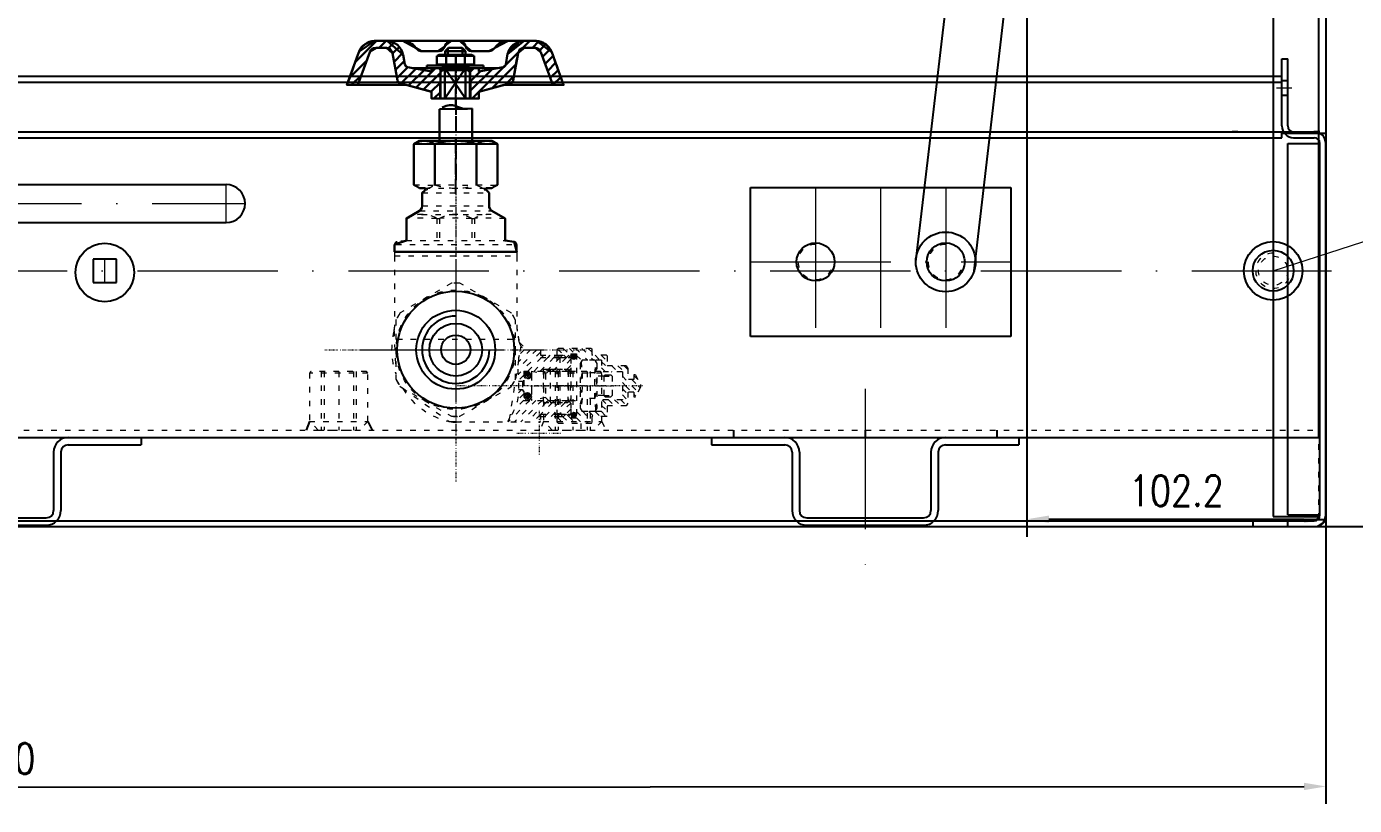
# Model space of a CAD drawing. Header units: millimetres. Extents: x 13152 to 36426, y -6229 to 13228.
# Drawn here: x 30250.9 to 30704.9, y 10513.2 to 10779.5 of the extents above; entities that cross this region are included whole.
import ezdxf

# ---------------------------------------------------------------- set-up
doc = ezdxf.new("R2010")
doc.units = ezdxf.units.MM
doc.header["$LTSCALE"] = 4
for name, pattern in [('ACAD_ISO03W100', [1.18, 0.47, -0.71]), ('ACAD_ISO10W100', [18, 12, -3, 0, -3]), ('CENTERX2', [101.6, 63.5, -12.7, 12.7, -12.7])]:
    doc.linetypes.add(name, pattern=pattern)
doc.layers.add('1', color=12, linetype='Continuous')
doc.layers.add('标注、文本', color=3, linetype='Continuous', lineweight=25)
doc.layers.add('铁心', color=3, linetype='Continuous', lineweight=0)
doc.styles.add('TH_GBDIM', font='romans.shx', dxfattribs={"width": 0.8, "bigfont": 'gbcbig.shx'})
doc.dimstyles.new('TH_GBDIM1', dxfattribs={"dimscale": 3, "dimtxt": 3.5, "dimasz": 2.5, "dimexe": 2, "dimexo": 0, "dimgap": 1.5, "dimtad": 1, "dimdec": 1, "dimzin": 0, "dimdsep": 46, "dimtxsty": 'TH_GBDIM', "dimcen": 2.5, "dimclrd": 3, "dimclre": 256, "dimclrt": 2, "dimadec": 0, "dimazin": 0, "dimtfac": 0.714286, "dimtdec": 1, "dimtmove": 0, "dimatfit": 3, "dimfxl": 0, "dimtzin": 0, "dimlwd": -1, "dimlwe": -1, "dimarcsym": 0})

# ---------------------------------------------------------------- blocks, each defined once
blk = doc.blocks.new('*D306')
at = {"layer": 'Defpoints', "color": 0}
for p in [(29780.12, 10612.02), (30695.12, 10612.52), (30695.17, 10519.7)]:
    blk.add_point(p, dxfattribs=at)
at = {"layer": '标注、文本'}
for p, q in [((29780.12, 10612.02), (29780.17, 10513.2)), ((30695.12, 10612.52), (30695.17, 10513.7))]:
    blk.add_line(p, q, dxfattribs=at)
at = {"layer": '标注、文本', "color": 3}
blk.add_line((29787.67, 10519.2), (30687.67, 10519.7), dxfattribs=at)
for points in [[(29787.67, 10520.45), (29787.67, 10517.95), (29780.17, 10519.2)], [(30687.67, 10520.95), (30687.67, 10518.45), (30695.17, 10519.7)]]:
    blk.add_solid(points, dxfattribs=at)
at = {"layer": '标注、文本', "color": 2, "insert": (30237.66, 10529.2), "char_height": 10.5, "attachment_point": 5, "rotation": 0.0313, "style": 'TH_GBDIM'}
blk.add_mtext('915.0', dxfattribs=at)
blk = doc.blocks.new('*D313')
at = {"layer": 'Defpoints', "color": 0}
for p in [(30592.95, 10887.19), (30695.12, 10887.19), (30695.12, 10611.06)]:
    blk.add_point(p, dxfattribs=at)
at = {"layer": '标注、文本'}
for p, q in [((30592.95, 10887.19), (30592.95, 10605.06)), ((30695.12, 10887.19), (30695.12, 10605.06))]:
    blk.add_line(p, q, dxfattribs=at)
at = {"layer": '标注、文本', "color": 3}
blk.add_line((30600.45, 10611.06), (30687.62, 10611.06), dxfattribs=at)
for points in [[(30600.45, 10612.31), (30600.45, 10609.81), (30592.95, 10611.06)], [(30687.62, 10612.31), (30687.62, 10609.81), (30695.12, 10611.06)]]:
    blk.add_solid(points, dxfattribs=at)
at = {"layer": '标注、文本', "color": 2, "insert": (30644.03, 10620.81), "char_height": 10.5, "attachment_point": 5, "style": 'TH_GBDIM'}
blk.add_mtext('102.2', dxfattribs=at)
blk = doc.blocks.new('*D316')
at = {"layer": 'Defpoints', "color": 0}
for p in [(30632.33, 10945.49), (30632.33, 10608.52), (30773.84, 10608.52)]:
    blk.add_point(p, dxfattribs=at)
at = {"layer": '标注、文本'}
for p, q in [((30632.33, 10945.49), (30779.84, 10945.49)), ((30632.33, 10608.52), (30779.84, 10608.52))]:
    blk.add_line(p, q, dxfattribs=at)
at = {"layer": '标注、文本', "color": 3}
blk.add_line((30773.84, 10937.99), (30773.84, 10616.02), dxfattribs=at)
for points in [[(30772.59, 10937.99), (30775.09, 10937.99), (30773.84, 10945.49)], [(30772.59, 10616.02), (30775.09, 10616.02), (30773.84, 10608.52)]]:
    blk.add_solid(points, dxfattribs=at)
at = {"layer": '标注、文本', "color": 2, "insert": (30764.09, 10777.01), "char_height": 10.5, "attachment_point": 5, "rotation": 90, "style": 'TH_GBDIM'}
blk.add_mtext('337.0', dxfattribs=at)

msp = doc.modelspace()

# ---------------------------------------------------------------- linework, layer by layer
at = {"layer": '1', "color": 1, "linetype": 'CENTERX2', "lineweight": -3, "ltscale": 0.1}
for p, q in [((30397.61, 10766.88), (30397.61, 10769.97)), ((30397.61, 10769.97), (30397.61, 10763.7)), ((30397.61, 10766.07), (30397.61, 10766.18)), ((30397.61, 10759.72), (30397.61, 10765.36)), ((30397.61, 10763.01), (30397.61, 10762.87)), ((30397.61, 10762.18), (30397.61, 10756.54)), ((30397.61, 10758.89), (30397.61, 10759.02)), ((30397.61, 10752.56), (30397.61, 10758.2)), ((30397.61, 10755.82), (30397.61, 10755.71)), ((30397.61, 10755.02), (30397.61, 10749.38)), ((30397.61, 10754.71), (30397.61, 10750.35)), ((30397.61, 10751.73), (30397.61, 10751.84)), ((30397.61, 10749.65), (30397.61, 10749.54)), ((30397.61, 10748.82), (30397.61, 10743.19)), ((30397.61, 10742.49), (30397.61, 10742.36)), ((30397.61, 10741.67), (30397.61, 10737.3)), ((30397.61, 10736.11), (30397.61, 10741.17)), ((30397.61, 10737.05), (30397.61, 10734.15)), ((30397.61, 10735.28), (30397.61, 10735.42)), ((30397.61, 10728.95), (30397.61, 10734.59)), ((30397.61, 10733.43), (30397.61, 10733.32)), ((30397.61, 10732.63), (30397.61, 10726.96)), ((30397.61, 10728.12), (30397.61, 10728.23)), ((30397.61, 10722.34), (30397.61, 10727.4))]:
    msp.add_line(p, q, dxfattribs=at)
at = {"layer": '1', "color": 2, "linetype": 'ACAD_ISO03W100', "lineweight": 13, "ltscale": 0.1}
for p, q in [((30397.61, 10726.27), (30397.61, 10726.16)), ((30397.61, 10725.44), (30397.61, 10719.8)), ((30397.62, 10725.49), (30397.62, 10722.01)), ((30397.62, 10721.32), (30397.62, 10721.18)), ((30397.62, 10720.49), (30397.62, 10714.85)), ((30397.61, 10719.11), (30397.61, 10718.97)), ((30397.61, 10718.28), (30397.61, 10712.64)), ((30397.61, 10711.92), (30397.61, 10711.81)), ((30397.61, 10711.12), (30397.61, 10705.45)), ((30397.62, 10714.13), (30397.62, 10714.02)), ((30397.62, 10713.33), (30397.62, 10707.66)), ((30397.62, 10706.97), (30397.62, 10706.86)), ((30397.61, 10704.76), (30397.61, 10704.65)), ((30397.61, 10703.93), (30397.61, 10701.03)), ((30397.62, 10706.14), (30397.62, 10700.5)), ((30397.62, 10699.81), (30397.62, 10699.68)), ((30397.62, 10698.98), (30397.62, 10693.35)), ((30397.62, 10692.63), (30397.62, 10692.52)), ((30397.62, 10691.82), (30397.62, 10686.16)), ((30397.62, 10685.47), (30397.62, 10685.36)), ((30397.62, 10684.64), (30397.62, 10679)), ((30397.62, 10678.31), (30397.62, 10678.17)), ((30397.62, 10677.48), (30397.62, 10671.84)), ((30397.62, 10671.12), (30397.62, 10671.01)), ((30397.62, 10670.32), (30397.62, 10664.65)), ((30352.92, 10669.02), (30357.42, 10669.02)), ((30358.11, 10669.02), (30358.22, 10669.02)), ((30358.94, 10669.02), (30364.58, 10669.02)), ((30365.3, 10669.02), (30365.41, 10669.02)), ((30366.1, 10669.02), (30371.74, 10669.02)), ((30372.46, 10669.02), (30372.57, 10669.02)), ((30373.29, 10669.02), (30378.93, 10669.02)), ((30379.62, 10669.02), (30379.73, 10669.02)), ((30380.45, 10669.02), (30386.09, 10669.02)), ((30386.81, 10669.02), (30386.92, 10669.02)), ((30387.61, 10669.02), (30393.25, 10669.02)), ((30393.97, 10669.02), (30394.08, 10669.02)), ((30394.8, 10669.02), (30400.43, 10669.02)), ((30401.13, 10669.02), (30401.24, 10669.02)), ((30401.96, 10669.02), (30407.59, 10669.02)), ((30408.31, 10669.02), (30408.42, 10669.02)), ((30409.11, 10669.02), (30414.75, 10669.02)), ((30415.47, 10669.02), (30415.58, 10669.02)), ((30416.3, 10669.02), (30421.94, 10669.02)), ((30422.22, 10669.02), (30426.58, 10669.02)), ((30422.63, 10669.02), (30422.74, 10669.02)), ((30423.46, 10669.02), (30429.1, 10669.02)), ((30429.82, 10669.02), (30429.93, 10669.02)), ((30430.62, 10669.02), (30436.26, 10669.02)), ((30436.98, 10669.02), (30437.09, 10669.02)), ((30437.81, 10669.02), (30442.31, 10669.02)), ((30397.62, 10663.96), (30397.62, 10663.85)), ((30397.62, 10663.13), (30397.62, 10657.49)), ((30397.62, 10656.8), (30397.62, 10656.66)), ((30401.24, 10656.66), (30397.62, 10656.66)), ((30402.07, 10656.66), (30401.96, 10656.66)), ((30408.42, 10656.66), (30402.78, 10656.66)), ((30409.23, 10656.66), (30409.11, 10656.66)), ((30415.58, 10656.66), (30409.94, 10656.66)), ((30416.41, 10656.66), (30416.27, 10656.66)), ((30422.74, 10656.66), (30417.1, 10656.66)), ((30423.02, 10656.66), (30429.4, 10656.66)), ((30423.57, 10656.66), (30423.46, 10656.66)), ((30429.93, 10656.66), (30424.29, 10656.66)), ((30430.12, 10656.66), (30430.23, 10656.66)), ((30430.73, 10656.66), (30430.62, 10656.66)), ((30434.6, 10656.66), (30430.81, 10656.66)), ((30430.92, 10656.66), (30436.56, 10656.66)), ((30437.09, 10656.66), (30431.45, 10656.66)), ((30435.43, 10656.66), (30435.32, 10656.66)), ((30441.79, 10656.66), (30436.15, 10656.66)), ((30437.28, 10656.66), (30437.39, 10656.66)), ((30437.92, 10656.66), (30437.78, 10656.66)), ((30438.11, 10656.66), (30443.75, 10656.66)), ((30442.26, 10656.66), (30438.61, 10656.66)), ((30442.62, 10656.66), (30442.48, 10656.66)), ((30448.95, 10656.66), (30443.31, 10656.66)), ((30444.44, 10656.66), (30444.58, 10656.66)), ((30445.27, 10656.66), (30451.66, 10656.66)), ((30449.78, 10656.66), (30449.67, 10656.66)), ((30456.11, 10656.66), (30450.47, 10656.66)), ((30456.94, 10656.66), (30456.83, 10656.66)), ((30461.44, 10656.66), (30457.66, 10656.66)), ((30397.62, 10655.97), (30397.62, 10650.33)), ((30397.62, 10649.61), (30397.62, 10649.5)), ((30397.62, 10648.81), (30397.62, 10643.15)), ((30426.12, 10648.12), (30426.12, 10644.86)), ((30426.12, 10644.17), (30426.12, 10644.06)), ((30426.12, 10643.34), (30426.12, 10637.7)), ((30397.62, 10642.45), (30397.62, 10642.34)), ((30397.62, 10641.62), (30397.62, 10635.99)), ((30418.51, 10640.52), (30421.75, 10640.52)), ((30422.47, 10640.52), (30422.58, 10640.52)), ((30423.3, 10640.52), (30428.93, 10640.52)), ((30429.63, 10640.52), (30429.76, 10640.52)), ((30430.46, 10640.52), (30433.72, 10640.52)), ((30397.62, 10635.29), (30397.62, 10635.16)), ((30397.62, 10634.47), (30397.62, 10628.83)), ((30426.12, 10637.01), (30426.12, 10636.87)), ((30426.12, 10636.18), (30426.12, 10632.92)), ((30397.62, 10628.11), (30397.62, 10628)), ((30397.62, 10627.28), (30397.62, 10623.8))]:
    msp.add_line(p, q, dxfattribs=at)
at = {"layer": '标注、文本'}
for p, q in [((30677.12, 11490.52), (30677.12, 10612.02)), ((30692.62, 11491.02), (30692.62, 10639.02)), ((30695.12, 11491.02), (30695.12, 10612.02)), ((30554.94, 10699.04), (30582.95, 10937.19)), ((30574.9, 10696.02), (30602.95, 10937.19)), ((30680.12, 10768.52), (30682.12, 10768.52)), ((30680.12, 10745.52), (30680.12, 10768.52)), ((30682.12, 10745.52), (30682.12, 10768.52)), ((29795.12, 10762.52), (30680.12, 10762.52)), ((30110.12, 10762.52), (30365.12, 10762.52)), ((30680.12, 10761.02), (30682.12, 10761.02)), ((29795.12, 10760.52), (30680.12, 10760.52)), ((30680.12, 10756.02), (30682.12, 10756.02)), ((29790.12, 10743.52), (30685.12, 10743.52)), ((29795.12, 10743.52), (30680.12, 10743.52)), ((30665.08, 10743.52), (30663.08, 10743.52)), ((30680.12, 10741.52), (30680.12, 10743.52)), ((30680.12, 10743.01), (30695.12, 10743.01)), ((30684.12, 10743.52), (30691.12, 10743.52)), ((30693.08, 10743.52), (30691.08, 10743.52)), ((29795.12, 10741.52), (30680.12, 10741.52)), ((30682.12, 10612.52), (30682.12, 10739.52)), ((30682.12, 10739.52), (30693.12, 10739.52)), ((30684.12, 10741.52), (30691.12, 10741.52)), ((30693.12, 10612.52), (30693.12, 10739.52)), ((30695.12, 10612.52), (30695.12, 10739.52)), ((30156.12, 10725.49), (30319.12, 10725.49)), ((30498.4, 10724.54), (30587.4, 10724.54)), ((30498.4, 10673.54), (30498.4, 10724.54)), ((30587.4, 10724.54), (30587.4, 10673.54)), ((30156.12, 10712.49), (30319.12, 10712.49)), ((30273.62, 10700.02), (30273.62, 10692.02)), ((30281.62, 10700.02), (30273.62, 10700.02)), ((30281.62, 10692.02), (30281.62, 10700.02)), ((30273.62, 10692.02), (30281.62, 10692.02)), ((30587.4, 10673.54), (30498.4, 10673.54)), ((30347.62, 10644.52), (30346.43, 10641.52)), ((30367.62, 10644.52), (30369.01, 10641.52)), ((29782.62, 10639.02), (30692.62, 10639.02)), ((30265.12, 10639.02), (30290.12, 10639.02)), ((30290.12, 10639.02), (30290.12, 10636.52)), ((30485.12, 10639.02), (30510.12, 10639.02)), ((30485.12, 10639.02), (30485.12, 10636.52)), ((30492.62, 10641.52), (30492.62, 10639.02)), ((30537.62, 10641.52), (30537.62, 10639.02)), ((30565.12, 10639.02), (30590.12, 10639.02)), ((30582.62, 10641.52), (30582.62, 10639.02)), ((30590.12, 10639.02), (30590.12, 10636.52)), ((30260.12, 10634.02), (30260.12, 10614.02)), ((30262.62, 10634.02), (30262.62, 10614.02)), ((30265.12, 10636.52), (30290.12, 10636.52)), ((30485.12, 10636.52), (30510.12, 10636.52)), ((30512.62, 10634.02), (30512.62, 10614.02)), ((30515.12, 10634.02), (30515.12, 10614.02)), ((30560.12, 10634.02), (30560.12, 10614.02)), ((30562.62, 10634.02), (30562.62, 10614.02)), ((30565.12, 10636.52), (30590.12, 10636.52)), ((30217.62, 10611.52), (30257.62, 10611.52)), ((30517.62, 10611.52), (30557.62, 10611.52)), ((30670.12, 10611.02), (30691.62, 10611.02)), ((30670.12, 10611.02), (30670.12, 10608.52)), ((30670.12, 10611.02), (30694.97, 10611.02)), ((30677.12, 10612.02), (30692.62, 10612.02)), ((30682.12, 10612.52), (30693.12, 10612.52)), ((29784.12, 10610.52), (30691.12, 10610.52)), ((29784.12, 10608.52), (30691.12, 10608.52)), ((29805.12, 10608.52), (30670.12, 10608.52)), ((30217.62, 10609.02), (30257.62, 10609.02)), ((30517.62, 10609.02), (30557.62, 10609.02)), ((30670.12, 10608.52), (30691.62, 10608.52)), ((30670.12, 10608.52), (30691.62, 10608.52)), ((30682.12, 10608.52), (30682.12, 10610.52))]:
    msp.add_line(p, q, dxfattribs=at)
at = {"layer": '标注、文本', "color": 2, "linetype": 'ACAD_ISO03W100', "lineweight": 18}
for p, q in [((30692.62, 11491.02), (30692.62, 10612.02)), ((30348.12, 10661.52), (30347.62, 10661.02)), ((30347.62, 10661.02), (30347.62, 10644.52)), ((30367.62, 10661.02), (30347.62, 10661.02)), ((30367.12, 10661.52), (30348.12, 10661.52)), ((30351.62, 10661.52), (30351.62, 10641.52)), ((30352.62, 10661.52), (30352.62, 10641.52)), ((30357.62, 10661.52), (30357.62, 10641.52)), ((30362.62, 10661.52), (30362.62, 10641.52)), ((30363.62, 10661.52), (30363.62, 10641.52)), ((30367.62, 10661.02), (30367.12, 10661.52)), ((30367.62, 10644.52), (30367.62, 10661.02)), ((30350.62, 10641.52), (30347.62, 10644.52)), ((30347.62, 10644.52), (30367.62, 10644.52)), ((30367.62, 10644.52), (30364.62, 10641.52)), ((29782.62, 10641.52), (30692.62, 10641.52)), ((30350.62, 10641.52), (30364.62, 10641.52))]:
    msp.add_line(p, q, dxfattribs=at)
at = {"layer": '标注、文本', "color": 4, "lineweight": 30}
for p, q in [((30370.55, 10774.59), (30363.25, 10767.29)), ((30369.94, 10774.59), (30380.45, 10774.59)), ((30373.81, 10774.59), (30371.49, 10772.27)), ((30380.45, 10774.59), (30415.61, 10774.59)), ((30396.18, 10774.59), (30397.48, 10774.59)), ((30396.18, 10774.59), (30398.78, 10774.59)), ((30398.78, 10774.59), (30397.48, 10774.59)), ((30419.45, 10774.37), (30415.42, 10770.36)), ((30424.98, 10774.59), (30415.61, 10774.59)), ((30422.94, 10774.59), (30420.5, 10772.16)), ((30426.09, 10774.48), (30423.9, 10772.27)), ((30364.53, 10770.77), (30360.43, 10759.55)), ((30368.2, 10770.75), (30364.11, 10759.55)), ((30370.39, 10772.27), (30373.73, 10772.27)), ((30376.5, 10773.98), (30374.62, 10772.1)), ((30378.35, 10772.57), (30376.03, 10770.25)), ((30376.03, 10770.36), (30377.66, 10761.04)), ((30379.48, 10770.44), (30376.52, 10767.48)), ((30379.65, 10769.81), (30380.23, 10766.54)), ((30391.67, 10771.1), (30385.98, 10771.1)), ((30402.31, 10769.86), (30392.72, 10769.86)), ((30395.13, 10772.27), (30393.97, 10771.13)), ((30393.97, 10771.13), (30400.93, 10771.13)), ((30393.97, 10771.13), (30393.97, 10769.86)), ((30394.91, 10772.04), (30394.91, 10769.86)), ((30395.13, 10772.27), (30399.77, 10772.27)), ((30399.77, 10772.27), (30400.93, 10771.13)), ((30399.99, 10772.04), (30399.99, 10769.86)), ((30400.93, 10771.13), (30400.93, 10769.86)), ((30403.25, 10771.1), (30408.95, 10771.1)), ((30419.01, 10770.66), (30414.67, 10766.32)), ((30415.36, 10770.17), (30414.73, 10766.54)), ((30418.93, 10770.36), (30417.3, 10761.04)), ((30428.38, 10773.48), (30426.34, 10771.44)), ((30426.75, 10770.75), (30430.81, 10759.55)), ((30429.96, 10771.77), (30427.33, 10769.14)), ((30430.43, 10770.77), (30434.52, 10759.55)), ((30367.18, 10767.95), (30361.37, 10762.15)), ((30380.01, 10767.68), (30377.02, 10764.69)), ((30381.22, 10765.6), (30377.52, 10761.9)), ((30381.17, 10765.6), (30389.38, 10764.17)), ((30382.74, 10765.33), (30412.16, 10765.33)), ((30390.76, 10765.33), (30384.07, 10758.64)), ((30387.8, 10766.16), (30392.72, 10766.16)), ((30387.8, 10766.16), (30387.8, 10765.33)), ((30389.38, 10765.33), (30389.38, 10764.17)), ((30391.12, 10769.45), (30391.12, 10766.6)), ((30392.92, 10765.44), (30392.03, 10764.58)), ((30392.42, 10765.33), (30392.34, 10754.91)), ((30393.91, 10765.33), (30392.47, 10763.97)), ((30402.31, 10766.16), (30392.72, 10766.16)), ((30393.91, 10765.33), (30400.99, 10765.33)), ((30401.01, 10765.33), (30393.91, 10765.33)), ((30393.91, 10765.33), (30393.91, 10754.91)), ((30400.99, 10765.33), (30393.91, 10754.91)), ((30393.91, 10765.33), (30401.01, 10754.91)), ((30394.33, 10769.45), (30394.33, 10766.6)), ((30394.91, 10766.46), (30394.91, 10766.16)), ((30400.71, 10769.45), (30400.71, 10766.6)), ((30400.99, 10765.33), (30402.42, 10763.97)), ((30401.01, 10765.33), (30401.01, 10754.91)), ((30407.12, 10766.16), (30402.23, 10766.16)), ((30402.51, 10765.33), (30402.62, 10754.91)), ((30403.86, 10765.33), (30402.54, 10764)), ((30414.03, 10765.69), (30403.25, 10754.91)), ((30403.92, 10769.45), (30403.92, 10766.6)), ((30413.79, 10765.6), (30405.58, 10764.17)), ((30405.58, 10765.33), (30405.58, 10764.17)), ((30407.12, 10766.16), (30407.12, 10765.33)), ((30418.26, 10766.65), (30410.03, 10758.42)), ((30418.57, 10768.4), (30417.3, 10761.04)), ((30430.9, 10769.47), (30428.19, 10766.76)), ((30431.78, 10767.07), (30429.07, 10764.36)), ((30365.3, 10762.81), (30362.04, 10759.55)), ((30383.99, 10765.11), (30378.9, 10760.02)), ((30386.78, 10764.64), (30381.5, 10759.33)), ((30392.42, 10763.72), (30386.64, 10757.95)), ((30392.03, 10764.58), (30403.2, 10764.58)), ((30402.42, 10763.97), (30402.42, 10754.91)), ((30406.05, 10764.25), (30402.56, 10760.77)), ((30410.03, 10764.94), (30402.59, 10757.5)), ((30417.57, 10762.67), (30414.5, 10759.61)), ((30432.67, 10764.66), (30429.96, 10761.96)), ((30433.52, 10762.26), (30430.81, 10759.55)), ((30360.43, 10759.55), (30380.72, 10759.55)), ((30378.49, 10760.13), (30389.38, 10757.23)), ((30392.39, 10760.41), (30389.24, 10757.26)), ((30389.38, 10757.23), (30389.38, 10754.91)), ((30392.36, 10757.12), (30390.15, 10754.91)), ((30416.44, 10760.13), (30405.58, 10757.23)), ((30416.44, 10760.13), (30405.58, 10757.23)), ((30405.58, 10757.23), (30405.58, 10754.91)), ((30414.23, 10759.55), (30434.52, 10759.55)), ((30434.41, 10759.85), (30434.08, 10759.55)), ((30389.38, 10754.91), (30392.47, 10754.91)), ((30402.42, 10754.91), (30405.58, 10754.91)), ((30403.2, 10751.48), (30403.2, 10740.42)), ((30385.26, 10740.42), (30409.97, 10740.42)), ((30390.48, 10739.32), (30390.48, 10725.38)), ((30404.75, 10739.32), (30404.75, 10725.38))]:
    msp.add_line(p, q, dxfattribs=at)
at = {"layer": '标注、文本', "color": 1, "linetype": 'ACAD_ISO10W100', "lineweight": 18}
for p, q in [((30678.21, 10758.52), (30683.53, 10758.52)), ((30319.12, 10712.49), (30319.12, 10725.49)), ((30520.65, 10724.54), (30520.65, 10673.54)), ((30542.9, 10724.54), (30542.9, 10673.54)), ((30565.15, 10724.54), (30565.15, 10673.54)), ((30149.62, 10718.99), (30325.62, 10718.99)), ((30677.12, 10676.02), (30677.12, 10716.02)), ((30277.62, 10692.02), (30277.62, 10700.02)), ((30397.62, 10700), (30397.62, 10638.04)), ((30397.62, 10700), (30397.62, 10638.04)), ((30498.4, 10699.04), (30587.4, 10699.04)), ((29784.12, 10696.02), (30695.12, 10696.02)), ((30221.75, 10696.02), (30253.48, 10696.02)), ((30657.12, 10696.02), (30697.12, 10696.02)), ((30364.73, 10669.02), (30430.5, 10669.02)), ((30364.73, 10669.02), (30430.5, 10669.02)), ((30537.62, 10655.65), (30537.62, 10593.43))]:
    msp.add_line(p, q, dxfattribs=at)
at = {"layer": '标注、文本', "color": 2, "linetype": 'ACAD_ISO03W100', "lineweight": 13}
for p, q in [((30383.35, 10725.38), (30385.26, 10724.28)), ((30411.88, 10725.38), (30409.97, 10724.28)), ((30385.26, 10724.28), (30386.97, 10724.28)), ((30387.17, 10723.64), (30386.2, 10722.7)), ((30386.2, 10722.7), (30386.2, 10718.17)), ((30386.2, 10722.7), (30409, 10722.7)), ((30386.97, 10724.28), (30408.26, 10724.28)), ((30387.17, 10724.28), (30387.17, 10723.64)), ((30387.17, 10723.64), (30387.91, 10723.64)), ((30387.91, 10724.28), (30387.91, 10723.64)), ((30407.29, 10724.28), (30407.29, 10723.64)), ((30407.29, 10723.64), (30408.06, 10723.64)), ((30408.06, 10724.28), (30408.06, 10723.64)), ((30408.06, 10723.64), (30409, 10722.7)), ((30408.26, 10724.28), (30409.97, 10724.28)), ((30409, 10722.7), (30409, 10718.17)), ((30385.26, 10716.51), (30409.97, 10716.51)), ((30385.95, 10715.27), (30409.25, 10715.27)), ((30386.2, 10718.17), (30409, 10718.17)), ((30391.17, 10713.91), (30391.17, 10706.31)), ((30391.17, 10713.91), (30392.11, 10713.91)), ((30392.11, 10713.91), (30392.11, 10706.31)), ((30403.12, 10713.91), (30403.12, 10706.31)), ((30403.12, 10713.91), (30404.06, 10713.91)), ((30380.75, 10706.31), (30377.55, 10705.95)), ((30380.75, 10706.31), (30414.48, 10706.31)), ((30414.48, 10706.31), (30417.66, 10705.95)), ((30376.72, 10704.98), (30376.72, 10702.52)), ((30376.72, 10702.52), (30379.84, 10702.52)), ((30376.72, 10702.52), (30418.51, 10702.52)), ((30376.72, 10702.52), (30376.72, 10701.09)), ((30377.19, 10704.98), (30418.04, 10704.98)), ((30379.84, 10702.52), (30415.39, 10702.52)), ((30415.39, 10702.52), (30418.51, 10702.52)), ((30418.51, 10704.98), (30418.51, 10702.52)), ((30418.51, 10702.52), (30418.51, 10701.09)), ((30376.72, 10701.09), (30376.72, 10676.73)), ((30376.72, 10701.09), (30418.51, 10701.09)), ((30397.62, 10700), (30397.62, 10638.04)), ((30397.62, 10700), (30397.62, 10638.04)), ((30418.51, 10701.09), (30418.51, 10676.73)), ((30396.18, 10691.77), (30378.62, 10681.65)), ((30416.61, 10681.65), (30399.05, 10691.77)), ((30377.19, 10679.16), (30377.19, 10658.9)), ((30377.49, 10672.59), (30417.71, 10672.59)), ((30364.73, 10669.02), (30430.5, 10669.02)), ((30364.73, 10669.02), (30430.5, 10669.02)), ((30425.34, 10669.02), (30418.87, 10662.58)), ((30426.59, 10668.13), (30418.96, 10660.51)), ((30423.21, 10669.02), (30418.98, 10664.79)), ((30421.06, 10669.02), (30419.29, 10667.25)), ((30426.94, 10666.37), (30422.25, 10661.67)), ((30429.07, 10666.37), (30424.37, 10661.67)), ((30431.2, 10666.37), (30426.5, 10661.67)), ((30426.58, 10669.02), (30426.58, 10666.37)), ((30426.58, 10667.11), (30436.09, 10667.11)), ((30426.58, 10666.37), (30436.84, 10666.37)), ((30427.69, 10667.11), (30426.94, 10666.37)), ((30429.82, 10667.11), (30429.07, 10666.37)), ((30433.33, 10666.37), (30429.35, 10662.38)), ((30431.98, 10667.11), (30431.2, 10666.37)), ((30435.46, 10666.37), (30431.48, 10662.38)), ((30432.25, 10667.33), (30432.47, 10667.11)), ((30432.25, 10667.31), (30432.25, 10646.02)), ((30432.45, 10667.11), (30437.01, 10667.11)), ((30432.47, 10669.24), (30434.6, 10667.11)), ((30432.47, 10667.11), (30433.22, 10666.37)), ((30443.94, 10669.49), (30432.72, 10669.49)), ((30433.19, 10666.37), (30433.19, 10646.99)), ((30434.1, 10667.11), (30433.33, 10666.37)), ((30437.03, 10665.78), (30433.61, 10662.38)), ((30434.35, 10669.49), (30436.73, 10667.11)), ((30434.6, 10667.11), (30435.35, 10666.37)), ((30436.15, 10667.06), (30435.46, 10666.37)), ((30436.09, 10667.11), (30437.03, 10666.17)), ((30436.48, 10669.49), (30438.39, 10667.58)), ((30436.73, 10667.11), (30437.01, 10666.86)), ((30437.01, 10667.58), (30437.01, 10645.74)), ((30437.01, 10667.58), (30438.91, 10667.58)), ((30437.01, 10666.81), (30438.11, 10665.7)), ((30438.17, 10667.58), (30437.03, 10666.45)), ((30437.72, 10667.55), (30437.03, 10666.86)), ((30437.03, 10666.17), (30437.03, 10662.61)), ((30437.06, 10666.34), (30437.64, 10665.76)), ((30437.12, 10667.11), (30438.42, 10665.81)), ((30438.44, 10667.44), (30437.14, 10666.14)), ((30437.31, 10667.36), (30438.66, 10666.01)), ((30438.69, 10667.25), (30437.34, 10665.92)), ((30437.59, 10667.53), (30438.83, 10666.28)), ((30438.83, 10666.97), (30437.61, 10665.76)), ((30437.92, 10667.58), (30438.91, 10666.61)), ((30438.91, 10666.61), (30437.97, 10665.7)), ((30438.61, 10669.49), (30442.65, 10665.45)), ((30438.91, 10667.58), (30438.91, 10645.74)), ((30438.91, 10667.08), (30440.52, 10665.45)), ((30447.46, 10665.45), (30438.91, 10665.45)), ((30440.85, 10665.45), (30440.16, 10664.26)), ((30440.77, 10669.49), (30444.8, 10665.45)), ((30445.19, 10665.45), (30440.85, 10665.45)), ((30442.89, 10669.49), (30444.14, 10668.25)), ((30443.94, 10669.49), (30444.14, 10669.3)), ((30444.14, 10669.3), (30444.14, 10667.31)), ((30444.14, 10667.31), (30444.3, 10667.11)), ((30449.17, 10667.11), (30444.3, 10667.11)), ((30445.19, 10665.45), (30445.85, 10664.26)), ((30445.27, 10667.11), (30446.93, 10665.45)), ((30447.4, 10667.11), (30449.36, 10665.18)), ((30447.46, 10665.45), (30447.46, 10661.42)), ((30447.46, 10665.45), (30447.46, 10647.87)), ((30449.17, 10667.11), (30449.36, 10666.92)), ((30449.36, 10666.92), (30449.36, 10663.74)), ((30420.89, 10661.67), (30436.09, 10661.67)), ((30420.89, 10661.67), (30420.89, 10658.57)), ((30422.25, 10661.67), (30420.89, 10660.31)), ((30422.77, 10661.53), (30421, 10659.79)), ((30421.03, 10660.95), (30422.83, 10659.15)), ((30423.13, 10661.28), (30421.25, 10659.4)), ((30421.31, 10661.31), (30423.19, 10659.43)), ((30423.41, 10660.92), (30421.64, 10659.12)), ((30421.72, 10661.56), (30423.43, 10659.81)), ((30422.25, 10661.67), (30423.54, 10660.37)), ((30423.54, 10661.67), (30423.54, 10651.69)), ((30423.54, 10661.67), (30428.3, 10660.7)), ((30427.53, 10662.38), (30436.79, 10662.38)), ((30427.53, 10662.38), (30427.53, 10650.97)), ((30428.12, 10661.52), (30427.62, 10661.02)), ((30427.62, 10661.02), (30427.62, 10644.52)), ((30447.62, 10661.02), (30427.62, 10661.02)), ((30447.12, 10661.52), (30428.12, 10661.52)), ((30429.35, 10662.38), (30428.63, 10661.67)), ((30429.24, 10661.67), (30436.7, 10661.67)), ((30429.96, 10662.38), (30435.98, 10662.38)), ((30429.96, 10662.38), (30429.96, 10650.97)), ((30431.48, 10662.38), (30430.76, 10661.67)), ((30431.62, 10661.52), (30431.62, 10641.52)), ((30432.62, 10661.52), (30432.62, 10641.52)), ((30433.61, 10662.38), (30432.89, 10661.67)), ((30435.74, 10662.38), (30435.04, 10661.67)), ((30437.03, 10663.66), (30435.74, 10662.38)), ((30435.98, 10662.38), (30436.7, 10661.67)), ((30435.98, 10662.38), (30435.98, 10650.97)), ((30437.03, 10662.61), (30436.09, 10661.67)), ((30436.09, 10661.67), (30436.09, 10651.69)), ((30436.7, 10661.67), (30440.16, 10661.67)), ((30436.7, 10661.67), (30436.7, 10651.69)), ((30437.03, 10662.61), (30437.03, 10650.75)), ((30437.62, 10661.52), (30437.62, 10641.52)), ((30440.16, 10664.26), (30440.16, 10649.06)), ((30445.19, 10661.06), (30440.85, 10661.06)), ((30442.62, 10661.52), (30442.62, 10641.52)), ((30443.62, 10661.52), (30443.62, 10641.52)), ((30445.85, 10664.26), (30445.85, 10649.06)), ((30447.62, 10661.02), (30447.12, 10661.52)), ((30447.46, 10664.93), (30450.97, 10661.42)), ((30447.46, 10662.8), (30448.84, 10661.42)), ((30454.59, 10661.42), (30447.46, 10661.42)), ((30447.62, 10644.52), (30447.62, 10661.02)), ((30449.36, 10663.74), (30449.53, 10663.55)), ((30455.91, 10663.55), (30449.53, 10663.55)), ((30450.97, 10663.55), (30453.09, 10661.42)), ((30453.09, 10663.55), (30456.47, 10660.17)), ((30454.59, 10661.42), (30454.59, 10651.94)), ((30455.22, 10663.55), (30456.47, 10662.3)), ((30455.91, 10663.55), (30456.47, 10662.61)), ((30456.47, 10662.61), (30456.47, 10658.82)), ((30378.62, 10656.39), (30396.18, 10646.27)), ((30420.89, 10660.31), (30419.07, 10658.49)), ((30420.42, 10658.1), (30419.07, 10658.1)), ((30420.42, 10658.1), (30420.42, 10655.25)), ((30420.89, 10660.45), (30422.33, 10659.01)), ((30420.89, 10658.57), (30420.89, 10654.78)), ((30421.08, 10659.62), (30421.5, 10659.21)), ((30423.54, 10660.39), (30422.13, 10659.01)), ((30423.54, 10660.34), (30423.54, 10653.01)), ((30448.23, 10660.01), (30445.85, 10660.01)), ((30448.73, 10660.48), (30448.23, 10660.01)), ((30448.23, 10660.01), (30448.23, 10653.35)), ((30448.23, 10660.01), (30451.08, 10660.01)), ((30448.73, 10660.48), (30450.61, 10660.48)), ((30450.61, 10660.48), (30451.08, 10660.01)), ((30451.08, 10660.01), (30451.08, 10653.35)), ((30454.59, 10659.95), (30457.85, 10656.66)), ((30454.59, 10657.8), (30455.72, 10656.66)), ((30455.72, 10656.66), (30457.85, 10654.53)), ((30458.57, 10658.82), (30456.47, 10658.82)), ((30457.85, 10658.82), (30459.98, 10656.66)), ((30457.85, 10656.66), (30459.92, 10654.59)), ((30459.04, 10660.48), (30458.57, 10660.48)), ((30458.57, 10660.48), (30458.57, 10658.82)), ((30458.57, 10660.23), (30459.81, 10658.96)), ((30459.04, 10660.48), (30460.75, 10657.16)), ((30459.98, 10656.66), (30460.64, 10656)), ((30460.75, 10657.16), (30460.75, 10656.19)), ((30422.94, 10651.69), (30415.56, 10644.33)), ((30420.89, 10651.77), (30417.57, 10648.45)), ((30425.06, 10651.69), (30417.68, 10644.33)), ((30420.89, 10653.9), (30418.71, 10651.71)), ((30420.09, 10655.25), (30419.09, 10654.23)), ((30420.42, 10655.25), (30419.12, 10655.25)), ((30427.19, 10651.69), (30419.84, 10644.33)), ((30420.89, 10654.78), (30420.89, 10651.69)), ((30420.89, 10651.69), (30436.09, 10651.69)), ((30421.94, 10654.31), (30420.92, 10653.29)), ((30422.55, 10654.31), (30420.92, 10652.68)), ((30420.92, 10652.76), (30421.97, 10651.71)), ((30420.95, 10653.37), (30422.58, 10651.74)), ((30422.99, 10654.09), (30421.14, 10652.24)), ((30421.14, 10653.82), (30422.99, 10651.94)), ((30423.3, 10653.76), (30421.44, 10651.91)), ((30421.47, 10654.12), (30423.32, 10652.27)), ((30423.52, 10653.32), (30421.89, 10651.71)), ((30421.91, 10654.31), (30423.52, 10652.71)), ((30423.49, 10652.68), (30422.55, 10651.71)), ((30422.58, 10654.29), (30423.49, 10653.37)), ((30428.3, 10652.63), (30423.54, 10651.69)), ((30429.32, 10651.69), (30428.6, 10650.97)), ((30429.24, 10651.69), (30436.7, 10651.69)), ((30431.45, 10651.69), (30430.73, 10650.97)), ((30433.58, 10651.69), (30432.89, 10650.97)), ((30435.74, 10651.69), (30435.02, 10650.97)), ((30436.7, 10651.69), (30435.98, 10650.97)), ((30436.09, 10651.69), (30437.03, 10650.75)), ((30436.7, 10651.69), (30440.16, 10651.69)), ((30448.23, 10653.35), (30445.85, 10653.35)), ((30454.59, 10651.94), (30447.46, 10651.94)), ((30447.68, 10651.94), (30449.81, 10649.78)), ((30448.23, 10653.35), (30448.73, 10652.88)), ((30448.23, 10653.35), (30451.08, 10653.35)), ((30448.73, 10652.88), (30450.61, 10652.88)), ((30449.81, 10651.94), (30451.93, 10649.78)), ((30451.08, 10653.35), (30450.61, 10652.88)), ((30451.93, 10651.94), (30454.06, 10649.78)), ((30454.06, 10651.94), (30456.03, 10649.95)), ((30454.59, 10655.67), (30456.47, 10653.79)), ((30454.59, 10653.54), (30456.47, 10651.63)), ((30458.57, 10654.53), (30456.47, 10654.53)), ((30456.47, 10654.53), (30456.47, 10650.75)), ((30458.57, 10654.53), (30458.57, 10652.88)), ((30458.57, 10653.82), (30459.2, 10653.18)), ((30458.57, 10652.88), (30459.04, 10652.88)), ((30460.75, 10656.19), (30459.04, 10652.88)), ((30428.6, 10650.97), (30421.97, 10644.33)), ((30430.73, 10650.97), (30426.75, 10646.99)), ((30427.53, 10650.97), (30436.79, 10650.97)), ((30432.89, 10650.97), (30428.88, 10646.99)), ((30429.96, 10650.97), (30435.98, 10650.97)), ((30435.02, 10650.97), (30431.01, 10646.99)), ((30436.98, 10650.8), (30433.16, 10646.99)), ((30437.03, 10648.73), (30435.29, 10646.99)), ((30437.03, 10647.18), (30436.09, 10646.21)), ((30437.84, 10647.65), (30437.01, 10646.79)), ((30437.03, 10650.75), (30437.03, 10647.18)), ((30438.22, 10647.6), (30437.03, 10646.41)), ((30438.53, 10647.46), (30437.2, 10646.13)), ((30437.26, 10647.35), (30438.61, 10646.02)), ((30438.72, 10647.24), (30437.39, 10645.91)), ((30437.5, 10647.54), (30438.8, 10646.27)), ((30437.84, 10647.65), (30438.89, 10646.57)), ((30438.33, 10647.57), (30438.83, 10647.07)), ((30447.46, 10647.87), (30438.91, 10647.87)), ((30438.91, 10647.87), (30442.95, 10643.84)), ((30440.16, 10649.06), (30440.85, 10647.9)), ((30441.04, 10647.87), (30444.14, 10644.8)), ((30443.17, 10647.87), (30444.83, 10646.21)), ((30445.3, 10647.87), (30446.96, 10646.21)), ((30447.43, 10647.87), (30449.09, 10646.21)), ((30447.46, 10650), (30449.36, 10648.09)), ((30449.53, 10649.78), (30449.36, 10649.59)), ((30449.36, 10649.59), (30449.36, 10646.41)), ((30455.91, 10649.78), (30449.53, 10649.78)), ((30456.47, 10650.75), (30455.91, 10649.78)), ((30397.61, 10644.33), (30426.58, 10644.33)), ((30426.59, 10646.82), (30424.1, 10644.33)), ((30426.59, 10644.67), (30426.23, 10644.33)), ((30427.62, 10644.52), (30426.43, 10641.52)), ((30426.58, 10646.99), (30436.84, 10646.99)), ((30426.58, 10646.99), (30426.58, 10644.33)), ((30426.58, 10646.21), (30436.09, 10646.21)), ((30426.75, 10646.99), (30426.59, 10646.82)), ((30430.62, 10641.52), (30427.62, 10644.52)), ((30427.62, 10644.52), (30447.62, 10644.52)), ((30428.88, 10646.99), (30428.13, 10646.21)), ((30431.01, 10646.99), (30430.26, 10646.21)), ((30433.19, 10646.99), (30432.25, 10646.02)), ((30432.25, 10646.02), (30432.25, 10644.33)), ((30432.25, 10646.02), (30434.41, 10643.84)), ((30432.25, 10644.33), (30432.72, 10643.84)), ((30433.16, 10646.99), (30432.39, 10646.21)), ((30432.45, 10646.21), (30437.01, 10646.21)), ((30443.94, 10643.84), (30432.72, 10643.84)), ((30433.19, 10646.99), (30437.01, 10646.99)), ((30433.41, 10646.99), (30434.16, 10646.21)), ((30434.16, 10646.21), (30436.54, 10643.84)), ((30435.29, 10646.99), (30434.52, 10646.21)), ((30435.54, 10646.99), (30436.32, 10646.21)), ((30436.32, 10646.21), (30438.67, 10643.84)), ((30437.01, 10646.77), (30438.03, 10645.74)), ((30437.01, 10645.74), (30438.91, 10645.74)), ((30437.09, 10647.1), (30438.36, 10645.83)), ((30437.14, 10646.19), (30437.45, 10645.88)), ((30438.86, 10646.96), (30437.7, 10645.77)), ((30438.89, 10646.55), (30438.08, 10645.77)), ((30438.91, 10645.74), (30440.82, 10643.84)), ((30440.35, 10643.84), (30440.35, 10640.52)), ((30444.14, 10644.03), (30443.94, 10643.84)), ((30444.3, 10646.21), (30444.14, 10646.02)), ((30444.14, 10646.02), (30444.14, 10644.03)), ((30449.17, 10646.21), (30444.3, 10646.21)), ((30447.62, 10644.52), (30444.62, 10641.52)), ((30447.62, 10644.52), (30449.01, 10641.52)), ((30449.36, 10646.41), (30449.17, 10646.21)), ((30430.62, 10641.52), (30444.62, 10641.52))]:
    msp.add_line(p, q, dxfattribs=at)
at = {"layer": '标注、文本', "color": 4, "lineweight": 30}
for points in [[(30432.67, 10764.66), (30432.14, 10766.07), (30431.78, 10767.07), (30430.9, 10769.47), (30430.43, 10770.77), (30429.96, 10771.77), (30428.38, 10773.48), (30426.09, 10774.48), (30369.94, 10774.59), (30368.23, 10774.31), (30366.63, 10773.54), (30365.36, 10772.32), (30364.53, 10770.77), (30363.25, 10767.29), (30362.81, 10766.07), (30361.37, 10762.15), (30360.43, 10759.55), (30380.72, 10759.55), (30381.5, 10759.33), (30386.64, 10757.95), (30389.24, 10757.26), (30389.38, 10757.23), (30389.38, 10754.91), (30403.25, 10754.91), (30405.58, 10754.91), (30405.58, 10757.23), (30410.03, 10758.42), (30414.23, 10759.55), (30434.52, 10759.55), (30434.41, 10759.85), (30433.52, 10762.26), (30432.67, 10764.66)], [(30369.94, 10774.59), (30364.61, 10770.99), (30364.53, 10770.77)], [(30379.65, 10769.81), (30374.17, 10774.59), (30373.95, 10774.59)], [(30384.1, 10772.1), (30379.56, 10774.59), (30379.34, 10774.59)], [(30396.18, 10774.59), (30393.99, 10773.07), (30393.94, 10772.85)], [(30401.01, 10772.85), (30399.02, 10774.59), (30398.78, 10774.59)], [(30415.61, 10774.59), (30410.99, 10772.29), (30410.86, 10772.1)], [(30421, 10774.59), (30415.33, 10770.03), (30415.31, 10769.81)], [(30430.43, 10770.77), (30425.2, 10774.59), (30424.98, 10774.59)], [(30370.39, 10772.27), (30368.29, 10770.97), (30368.2, 10770.75)], [(30376.03, 10770.36), (30373.98, 10772.27), (30373.73, 10772.27)], [(30384.1, 10772.1), (30385.81, 10771.13), (30385.98, 10771.1)], [(30391.67, 10771.1), (30393.86, 10772.63), (30393.94, 10772.85)], [(30401.01, 10772.85), (30403.03, 10771.13), (30403.25, 10771.1)], [(30408.95, 10771.1), (30410.75, 10771.96), (30410.86, 10772.1)], [(30426.75, 10770.75), (30424.79, 10772.27), (30424.57, 10772.27), (30421.19, 10772.27), (30418.98, 10770.58), (30418.93, 10770.36)], [(30380.23, 10766.54), (30381.03, 10765.63), (30381.17, 10765.6)], [(30394.33, 10769.45), (30391.31, 10769.56), (30391.12, 10769.45)], [(30391.12, 10766.6), (30394.13, 10766.49), (30394.33, 10766.6)], [(30392.92, 10765.44), (30402.31, 10765.44), (30403.2, 10764.58)], [(30400.71, 10769.45), (30394.52, 10769.5), (30394.33, 10769.45)], [(30394.33, 10766.6), (30400.49, 10766.54), (30400.71, 10766.6)], [(30403.92, 10769.45), (30400.9, 10769.56), (30400.71, 10769.45)], [(30400.71, 10766.6), (30403.72, 10766.49), (30403.92, 10766.6)], [(30413.79, 10765.6), (30414.7, 10766.43), (30414.73, 10766.54)], [(30377.66, 10761.04), (30378.4, 10760.16), (30378.49, 10760.13)], [(30392.47, 10763.97), (30392.47, 10754.91), (30402.42, 10754.91)], [(30416.44, 10760.13), (30417.27, 10760.93), (30417.3, 10761.04)], [(30392.03, 10751.23), (30401.6, 10751.34), (30403.2, 10751.48)], [(30392.03, 10751.23), (30392.03, 10740.42), (30403.2, 10740.42)], [(30409, 10722.7), (30408.06, 10723.64), (30408.06, 10724.28), (30409.97, 10724.28), (30411.02, 10724.89), (30411.88, 10725.38), (30411.88, 10739.32), (30411.02, 10739.81), (30409.97, 10740.42), (30385.26, 10740.42), (30384.18, 10739.81), (30383.35, 10739.32), (30383.35, 10725.38), (30384.18, 10724.89), (30385.26, 10724.28), (30387.17, 10724.28), (30387.17, 10723.64), (30387.03, 10723.5), (30386.2, 10722.7), (30386.2, 10718.17), (30386.09, 10717.51), (30385.76, 10716.95), (30385.26, 10716.51), (30380.75, 10713.91), (30380.75, 10706.31), (30376.72, 10704.98), (30376.72, 10702.52), (30418.51, 10702.52), (30417.66, 10705.95), (30414.48, 10706.31), (30414.48, 10713.91), (30409.97, 10716.51), (30409.56, 10716.81), (30409.25, 10717.23), (30409.09, 10717.67), (30409, 10718.17), (30409, 10722.7)], [(30385.26, 10740.42), (30383.35, 10739.32), (30383.35, 10725.38)], [(30390.48, 10739.32), (30383.54, 10739.45), (30383.35, 10739.32)], [(30404.75, 10739.32), (30390.7, 10739.37), (30390.48, 10739.32)], [(30411.88, 10739.32), (30404.91, 10739.45), (30404.75, 10739.32)], [(30409.97, 10740.42), (30411.88, 10739.32), (30411.88, 10725.38)]]:
    msp.add_lwpolyline(points, dxfattribs=at)
at = {"layer": '标注、文本', "color": 2, "linetype": 'ACAD_ISO03W100', "lineweight": 13}
for points in [[(30383.35, 10725.38), (30390.29, 10725.25), (30390.48, 10725.38), (30404.53, 10725.3), (30404.75, 10725.38), (30411.69, 10725.25), (30411.88, 10725.38)], [(30385.26, 10716.51), (30380.75, 10713.91), (30380.75, 10706.31)], [(30385.26, 10716.51), (30386.2, 10718), (30386.2, 10718.17)], [(30409, 10718.17), (30409.83, 10716.62), (30409.97, 10716.51)], [(30409.97, 10716.51), (30414.48, 10713.91), (30414.48, 10706.31)], [(30391.17, 10713.91), (30380.95, 10714.02), (30380.75, 10713.91)], [(30403.12, 10713.91), (30392.31, 10714.02), (30392.11, 10713.91)], [(30414.48, 10713.91), (30404.25, 10714.02), (30404.06, 10713.91), (30404.06, 10706.31)], [(30377.55, 10705.95), (30376.72, 10705.12), (30376.72, 10704.98)], [(30418.51, 10704.98), (30417.79, 10705.92), (30417.66, 10705.95)], [(30399.05, 10691.77), (30396.4, 10691.8), (30396.18, 10691.77)], [(30399.05, 10691.77), (30396.4, 10691.8), (30396.18, 10691.77)], [(30378.62, 10681.65), (30377.3, 10679.36), (30377.19, 10679.16)], [(30399.05, 10646.27), (30416.61, 10656.39), (30417.93, 10658.68), (30418.04, 10658.9), (30418.04, 10679.16)], [(30418.04, 10679.16), (30416.72, 10681.46), (30416.61, 10681.65)], [(30376.55, 10675.52), (30376.72, 10676.65), (30376.72, 10676.73)], [(30376.55, 10675.52), (30377.1, 10660.81), (30377.19, 10660.59)], [(30418.51, 10676.73), (30418.65, 10675.63), (30418.68, 10675.52)], [(30419.37, 10671.59), (30418.73, 10675.32), (30418.68, 10675.52)], [(30419.87, 10670.24), (30415.94, 10645.38), (30415.28, 10644.33)], [(30419.37, 10671.59), (30422, 10669.02), (30422.22, 10669.02)], [(30432.72, 10669.49), (30432.25, 10669.02), (30432.25, 10667.31)], [(30432.25, 10667.31), (30433.19, 10666.37), (30437.01, 10666.37)], [(30429.96, 10662.38), (30428.3, 10660.7), (30428.3, 10652.63), (30429.96, 10650.97)], [(30440.54, 10664.93), (30440.71, 10661.25), (30440.85, 10661.06)], [(30440.85, 10661.06), (30440.77, 10652.49), (30440.85, 10652.3)], [(30445.19, 10661.06), (30445.58, 10664.73), (30445.49, 10664.93)], [(30445.19, 10652.3), (30445.24, 10660.84), (30445.19, 10661.06)], [(30377.19, 10658.9), (30378.51, 10656.58), (30378.62, 10656.39)], [(30420.42, 10658.1), (30420.89, 10658.51), (30420.89, 10658.57)], [(30379.43, 10655.94), (30395.4, 10644.5), (30395.6, 10644.44)], [(30420.89, 10654.78), (30420.48, 10655.25), (30420.42, 10655.25)], [(30440.85, 10652.3), (30440.46, 10648.62), (30440.54, 10648.43)], [(30445.49, 10648.43), (30445.3, 10652.1), (30445.19, 10652.3), (30440.85, 10652.3)], [(30445.85, 10649.06), (30445.19, 10647.9), (30440.85, 10647.9)], [(30395.6, 10644.44), (30399.38, 10644.42), (30399.61, 10644.44)], [(30396.18, 10646.27), (30398.83, 10646.27), (30399.05, 10646.27)]]:
    msp.add_lwpolyline(points, dxfattribs=at)
at = {"layer": '标注、文本'}
for centre, radius in [((30565.15, 10699.04), 10.21), ((30277.62, 10695.43), 10), ((30520.65, 10699.04), 6.5), ((30565.15, 10699.04), 6.5), ((30677.12, 10696.02), 10), ((30677.12, 10696.02), 7), ((30397.62, 10669.02), 20), ((30397.62, 10669.02), 13.5), ((30397.62, 10669.02), 9), ((30397.62, 10669.02), 5)]:
    msp.add_circle(centre, radius, dxfattribs=at)
at = {"layer": '标注、文本', "color": 2, "linetype": 'ACAD_ISO03W100', "lineweight": 18}
msp.add_circle((30677.12, 10696.02), 5, dxfattribs=at)
at = {"layer": '标注、文本', "color": 2, "linetype": 'ACAD_ISO03W100', "lineweight": 13}
for centre, radius in [((30397.6, 10669.03), 20.39), ((30397.62, 10669.02), 20), ((30397.62, 10669.02), 13.5), ((30397.62, 10669.02), 9), ((30397.62, 10669.02), 5), ((30437.93, 10666.66), 0.926), ((30422.2, 10660.35), 1.31), ((30422.2, 10653.03), 1.31), ((30437.93, 10646.72), 0.926)]:
    msp.add_circle(centre, radius, dxfattribs=at)
at = {"layer": '标注、文本'}
for centre, radius, start, end in [((30684.12, 10745.52), 4, 180, 270), ((30684.12, 10745.52), 2, 180, 270), ((30691.12, 10739.52), 4, 0, 90), ((30691.12, 10739.52), 2, 0, 90), ((30319.12, 10718.99), 6.5, 270, 90), ((30397.62, 10669.02), 11.5, 90, 0), ((30265.12, 10634.02), 5, 90, 180), ((30510.12, 10634.02), 5, 0, 90), ((30565.12, 10634.02), 5, 90, 180), ((30265.12, 10634.02), 2.5, 90, 180), ((30510.12, 10634.02), 2.5, 0, 90), ((30565.12, 10634.02), 2.5, 90, 180), ((30257.62, 10614.02), 5, 270, 0), ((30257.62, 10614.02), 2.5, 270, 0), ((30517.62, 10614.02), 5, 180, 270), ((30517.62, 10614.02), 2.5, 180, 270), ((30557.62, 10614.02), 5, 270, 0), ((30557.62, 10614.02), 2.5, 270, 0), ((30691.12, 10612.52), 4, 270, 0), ((30691.12, 10612.52), 2, 270, 0), ((30691.62, 10612.02), 3.5, 270, 0), ((30691.62, 10612.02), 1, 270, 0)]:
    msp.add_arc(centre, radius, start, end, dxfattribs=at)
at = {"layer": '标注、文本', "color": 2, "linetype": 'ACAD_ISO03W100', "lineweight": 18}
for centre in [(30520.65, 10699.04), (30565.15, 10699.04), (30677.12, 10696.02)]:
    msp.add_arc(centre, 6, 90, 0, dxfattribs=at)
at = {"layer": '标注、文本', "color": 2, "linetype": 'ACAD_ISO03W100', "lineweight": 13}
msp.add_arc((30397.62, 10669.02), 11.5, 90, 0, dxfattribs=at)
at = {"layer": '标注、文本', "color": 4, "lineweight": 30}
for points in [[(30369.72, 10774.59), (30367.44, 10774.47), (30365.48, 10773.11), (30364.61, 10770.99)], [(30424.98, 10774.59), (30406.64, 10774.59), (30388.29, 10774.59), (30369.94, 10774.59)], [(30379.59, 10770.03), (30379.05, 10772.62), (30376.81, 10774.46), (30374.17, 10774.59)], [(30383.96, 10772.29), (30382.88, 10773.69), (30381.32, 10774.49), (30379.56, 10774.59)], [(30395.93, 10774.59), (30394.99, 10774.4), (30394.36, 10773.97), (30393.99, 10773.07)], [(30400.96, 10773.07), (30400.5, 10774.02), (30400.06, 10774.36), (30399.02, 10774.59)], [(30415.39, 10774.59), (30413.63, 10774.49), (30412.07, 10773.7), (30410.99, 10772.29)], [(30420.78, 10774.59), (30418.09, 10774.44), (30415.95, 10772.65), (30415.33, 10770.03)], [(30430.34, 10770.99), (30429.45, 10773.12), (30427.51, 10774.48), (30425.2, 10774.59)], [(30370.14, 10772.27), (30369.24, 10772.08), (30368.74, 10771.78), (30368.29, 10770.97)], [(30375.97, 10770.58), (30375.72, 10771.51), (30374.92, 10772.15), (30373.98, 10772.27)], [(30384.21, 10771.96), (30384.46, 10771.54), (30385.34, 10771.11), (30385.81, 10771.13)], [(30394.13, 10769.56), (30393.22, 10769.98), (30392.22, 10769.98), (30391.31, 10769.56)], [(30391.92, 10771.13), (30392.72, 10771.16), (30393.63, 10771.86), (30393.86, 10772.63)], [(30400.49, 10769.5), (30398.54, 10770), (30396.47, 10769.99), (30394.52, 10769.5)], [(30403.72, 10769.56), (30402.82, 10769.98), (30401.81, 10769.98), (30400.9, 10769.56)], [(30401.1, 10772.63), (30401.37, 10771.82), (30402.18, 10771.18), (30403.03, 10771.13)], [(30409.14, 10771.13), (30409.71, 10771.14), (30410.39, 10771.5), (30410.75, 10771.96)], [(30420.97, 10772.27), (30420.03, 10772.15), (30419.22, 10771.51), (30418.98, 10770.58)], [(30426.64, 10770.97), (30426.17, 10771.82), (30425.73, 10772.08), (30424.79, 10772.27)], [(30380.23, 10766.43), (30380.5, 10765.89), (30380.49, 10765.9), (30381.03, 10765.63)], [(30391.31, 10766.49), (30392.22, 10766.07), (30393.22, 10766.07), (30394.13, 10766.49)], [(30394.52, 10766.54), (30396.53, 10766.05), (30398.48, 10766.04), (30400.49, 10766.54)], [(30400.9, 10766.49), (30401.81, 10766.07), (30402.82, 10766.07), (30403.72, 10766.49)], [(30413.9, 10765.63), (30414.31, 10765.82), (30414.56, 10765.97), (30414.7, 10766.43)], [(30377.68, 10760.93), (30377.88, 10760.47), (30377.96, 10760.39), (30378.4, 10760.16)], [(30416.55, 10760.16), (30416.89, 10760.33), (30417.15, 10760.56), (30417.27, 10760.93)], [(30390.15, 10754.91), (30394.52, 10754.91), (30398.89, 10754.91), (30403.25, 10754.91)], [(30393, 10751.84), (30396.95, 10753.94), (30397.87, 10751.31), (30401.6, 10751.34)], [(30390.29, 10739.45), (30388.19, 10740.74), (30385.65, 10740.74), (30383.54, 10739.45)], [(30404.53, 10739.37), (30400.1, 10740.77), (30395.13, 10740.78), (30390.7, 10739.37)], [(30411.69, 10739.45), (30409.56, 10740.75), (30407.05, 10740.73), (30404.91, 10739.45)]]:
    msp.add_open_spline(points, degree=3, dxfattribs=at)
at = {"layer": '标注、文本', "color": 2, "linetype": 'ACAD_ISO03W100', "lineweight": 13}
for points in [[(30383.54, 10725.25), (30385.64, 10723.94), (30388.2, 10723.94), (30390.29, 10725.25)], [(30390.7, 10725.3), (30395.24, 10723.93), (30399.99, 10723.94), (30404.53, 10725.3)], [(30404.91, 10725.25), (30407.02, 10723.96), (30409.58, 10723.94), (30411.69, 10725.25)], [(30390.98, 10714.02), (30387.82, 10715.69), (30384.1, 10715.7), (30380.95, 10714.02)], [(30385.4, 10716.62), (30385.86, 10716.91), (30386.15, 10717.46), (30386.2, 10718)], [(30402.9, 10714.02), (30399.48, 10715.7), (30395.73, 10715.69), (30392.31, 10714.02)], [(30414.28, 10714.02), (30411.13, 10715.69), (30407.41, 10715.7), (30404.25, 10714.02)], [(30409, 10718), (30409.09, 10717.47), (30409.34, 10716.89), (30409.83, 10716.62)], [(30377.55, 10705.95), (30377.09, 10705.88), (30376.7, 10705.45), (30376.72, 10704.98)], [(30377.44, 10705.92), (30377.1, 10705.86), (30376.76, 10705.46), (30376.72, 10705.12)], [(30418.51, 10704.98), (30418.43, 10705.54), (30418.23, 10705.84), (30417.66, 10705.95)], [(30418.51, 10705.12), (30418.47, 10705.47), (30418.14, 10705.84), (30417.79, 10705.92)], [(30398.83, 10691.8), (30397.97, 10691.83), (30397.26, 10691.83), (30396.4, 10691.8)], [(30398.83, 10691.8), (30397.97, 10691.83), (30397.26, 10691.83), (30396.4, 10691.8)], [(30378.51, 10681.46), (30378.1, 10680.84), (30377.63, 10680.03), (30377.3, 10679.36)], [(30417.93, 10679.36), (30417.56, 10680.09), (30417.17, 10680.77), (30416.72, 10681.46)], [(30376.5, 10675.32), (30375.27, 10670.53), (30375.5, 10665.49), (30377.1, 10660.81)], [(30376.58, 10675.63), (30376.65, 10675.88), (30376.72, 10676.39), (30376.72, 10676.65)], [(30418.51, 10676.65), (30418.5, 10676.35), (30418.56, 10675.91), (30418.65, 10675.63)], [(30419.37, 10671.81), (30419.22, 10673.02), (30419, 10674.13), (30418.73, 10675.32)], [(30419.43, 10671.37), (30419.59, 10670.11), (30420.75, 10669.12), (30422, 10669.02)], [(30419.26, 10667.06), (30417.83, 10657.85), (30421.43, 10654.35), (30415.94, 10645.38)], [(30440.77, 10660.84), (30439.96, 10658.07), (30439.97, 10655.26), (30440.77, 10652.49)], [(30440.46, 10664.73), (30439.98, 10663.58), (30440.11, 10662.34), (30440.71, 10661.25)], [(30445.24, 10652.49), (30446.06, 10655.02), (30446.07, 10658.31), (30445.24, 10660.84)], [(30445.3, 10661.25), (30445.96, 10662.28), (30446.02, 10663.62), (30445.58, 10664.73)], [(30377.3, 10658.68), (30377.63, 10658.01), (30378.1, 10657.2), (30378.51, 10656.58)], [(30416.72, 10656.58), (30417.17, 10657.27), (30417.56, 10657.95), (30417.93, 10658.68)], [(30420.48, 10658.1), (30420.71, 10658.11), (30420.82, 10658.32), (30420.89, 10658.51)], [(30379.54, 10655.75), (30383.04, 10650.07), (30388.88, 10645.93), (30395.4, 10644.5)], [(30420.89, 10654.84), (30420.68, 10655.22), (30420.86, 10655.05), (30420.48, 10655.25)], [(30440.71, 10652.1), (30440.12, 10651.03), (30439.97, 10649.75), (30440.46, 10648.62)], [(30445.58, 10648.62), (30446.03, 10649.74), (30445.94, 10651.07), (30445.3, 10652.1)], [(30395.82, 10644.42), (30396.92, 10644.18), (30398.28, 10644.17), (30399.38, 10644.42)], [(30396.4, 10646.27), (30397.22, 10646.2), (30398.01, 10646.2), (30398.83, 10646.27)]]:
    msp.add_open_spline(points, degree=3, dxfattribs=at)
at = {"layer": '铁心', "lineweight": 13}
msp.add_lwpolyline([(30677.12, 10696.02), (30910.4, 10771.48), (30910.4, 10771.48)], dxfattribs=at)

# ---------------------------------------------------------------- dimensions: what is measured, and where the dimension line sits
at = {"layer": '标注、文本'}
dim = msp.add_linear_dim(base=(30773.84, 10608.52), p1=(30632.33, 10945.49), p2=(30632.33, 10608.52), angle=90, dimstyle='TH_GBDIM1', dxfattribs=at)
dim.commit()
dim.dimension.update_dxf_attribs({"geometry": '*D316', "text_midpoint": (30764.09, 10777.01)})
dim = msp.add_linear_dim(base=(30695.12, 10611.06), p1=(30592.95, 10887.19), p2=(30695.12, 10887.19), dimstyle='TH_GBDIM1', dxfattribs=at)
dim.commit()
dim.dimension.update_dxf_attribs({"geometry": '*D313', "text_midpoint": (30644.03, 10620.81)})
dim = msp.add_aligned_dim(p1=(29780.12, 10612.02), p2=(30695.12, 10612.52), distance=-92.82, dimstyle='TH_GBDIM1', dxfattribs=at)
dim.commit()
dim.dimension.update_dxf_attribs({"geometry": '*D306', "text_midpoint": (30237.66, 10529.2)})

doc.saveas('drawing.dxf')
